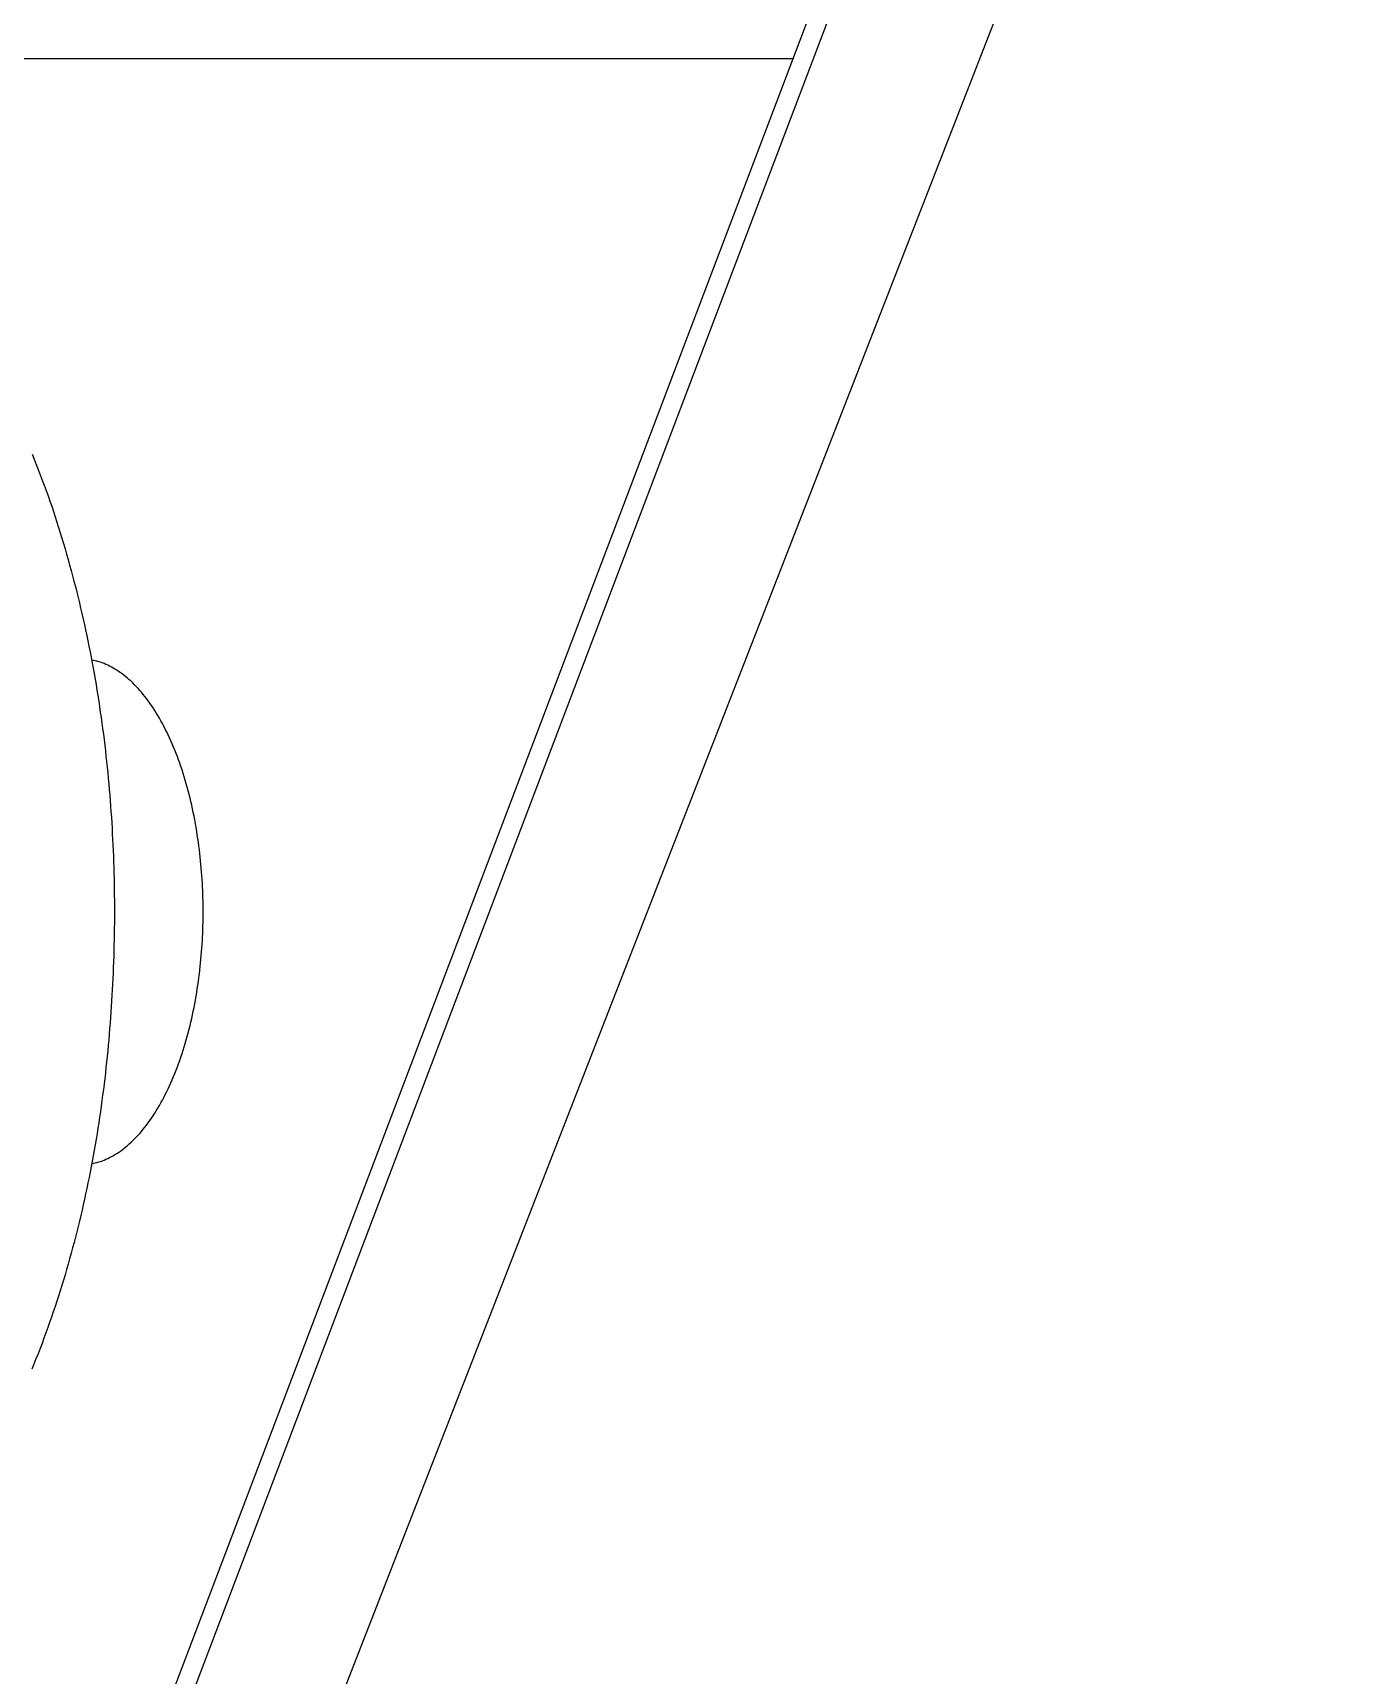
# Model space of a CAD drawing. Extents: x -11388 to 5235, y -758 to 9868.
# Drawn here: x -8208.8 to -7861.7, y 1358.2 to 1791.3 of the extents above; entities that cross this region are included whole.
import ezdxf

# ---------------------------------------------------------------- set-up
doc = ezdxf.new("R2010")
doc.units = 0
doc.header["$MEASUREMENT"] = 0
doc.layers.get('0').update_dxf_attribs({"linetype": 'CONTINUOUS'})
doc.layers.add('OUTLINE', color=2, linetype='CONTINUOUS')

msp = doc.modelspace()

# ---------------------------------------------------------------- linework, layer by layer
at = {"color": 7}
for points in [[(-8209.06, 1680.19, 0), (-8208.5, 1678.84, 0), (-8207.95, 1677.47, 0), (-8207.41, 1676.11, 0), (-8206.88, 1674.73, 0), (-8206.35, 1673.36, 0), (-8205.84, 1671.98, 0), (-8205.34, 1670.6, 0), (-8204.84, 1669.21, 0), (-8204.35, 1667.82, 0), (-8203.87, 1666.43, 0), (-8203.4, 1665.04, 0), (-8202.94, 1663.64, 0), (-8202.49, 1662.24, 0), (-8202.04, 1660.83, 0), (-8201.6, 1659.43, 0), (-8201.17, 1658.02, 0), (-8200.75, 1656.61, 0), (-8200.33, 1655.19, 0), (-8199.92, 1653.78, 0), (-8199.52, 1652.36, 0), (-8199.13, 1650.95, 0), (-8198.74, 1649.53, 0), (-8198.36, 1648.11, 0), (-8197.99, 1646.68, 0), (-8197.62, 1645.26, 0), (-8197.26, 1643.83, 0), (-8196.91, 1642.41, 0), (-8196.57, 1640.98, 0), (-8196.23, 1639.55, 0), (-8195.9, 1638.12, 0), (-8195.57, 1636.69, 0), (-8195.25, 1635.26, 0), (-8194.94, 1633.82, 0), (-8194.63, 1632.39, 0), (-8194.34, 1630.95, 0), (-8194.04, 1629.51, 0), (-8193.76, 1628.07, 0), (-8193.48, 1626.63, 0), (-8193.21, 1625.19, 0), (-8192.94, 1623.75, 0), (-8192.68, 1622.3, 0), (-8192.43, 1620.86, 0), (-8192.18, 1619.41, 0), (-8191.94, 1617.97, 0), (-8191.71, 1616.52, 0), (-8191.48, 1615.07, 0), (-8191.26, 1613.62, 0), (-8191.05, 1612.17, 0), (-8190.84, 1610.72, 0), (-8190.64, 1609.27, 0), (-8190.44, 1607.81, 0), (-8190.25, 1606.36, 0), (-8190.07, 1604.9, 0), (-8189.89, 1603.45, 0), (-8189.72, 1601.99, 0), (-8189.56, 1600.53, 0), (-8189.4, 1599.07, 0), (-8189.24, 1597.62, 0), (-8189.1, 1596.16, 0), (-8188.96, 1594.7, 0), (-8188.82, 1593.23, 0), (-8188.69, 1591.77, 0), (-8188.57, 1590.31, 0), (-8188.45, 1588.85, 0), (-8188.34, 1587.38, 0), (-8188.24, 1585.92, 0), (-8188.14, 1584.45, 0), (-8188.05, 1582.99, 0), (-8187.96, 1581.52, 0), (-8187.88, 1580.06, 0), (-8187.8, 1578.59, 0), (-8187.73, 1577.12, 0), (-8187.66, 1575.66, 0), (-8187.6, 1574.19, 0), (-8187.55, 1572.72, 0), (-8187.5, 1571.25, 0), (-8187.46, 1569.78, 0), (-8187.42, 1568.31, 0), (-8187.39, 1566.84, 0), (-8187.37, 1565.37, 0), (-8187.35, 1563.9, 0), (-8187.33, 1562.43, 0), (-8187.32, 1560.96, 0), (-8187.32, 1559.49, 0)], [(-8163.93, 1559.49, 0), (-8163.94, 1560.42, 0), (-8163.95, 1561.36, 0), (-8163.96, 1562.3, 0), (-8163.98, 1563.25, 0), (-8164.01, 1564.21, 0), (-8164.05, 1565.16, 0), (-8164.09, 1566.12, 0), (-8164.14, 1567.09, 0), (-8164.2, 1568.06, 0), (-8164.27, 1569.03, 0), (-8164.34, 1570, 0), (-8164.42, 1570.98, 0), (-8164.5, 1571.96, 0), (-8164.6, 1572.94, 0), (-8164.7, 1573.92, 0), (-8164.81, 1574.9, 0), (-8164.92, 1575.88, 0), (-8165.05, 1576.87, 0), (-8165.18, 1577.85, 0), (-8165.32, 1578.83, 0), (-8165.47, 1579.81, 0), (-8165.63, 1580.79, 0), (-8165.79, 1581.77, 0), (-8165.96, 1582.75, 0), (-8166.14, 1583.73, 0), (-8166.33, 1584.7, 0), (-8166.52, 1585.67, 0), (-8166.73, 1586.63, 0), (-8166.94, 1587.59, 0), (-8167.16, 1588.55, 0), (-8167.39, 1589.5, 0), (-8167.62, 1590.45, 0), (-8167.87, 1591.39, 0), (-8168.12, 1592.33, 0), (-8168.38, 1593.26, 0), (-8168.64, 1594.18, 0), (-8168.92, 1595.09, 0), (-8169.2, 1596, 0), (-8169.49, 1596.9, 0), (-8169.79, 1597.79, 0), (-8170.09, 1598.67, 0), (-8170.41, 1599.54, 0), (-8170.72, 1600.41, 0), (-8171.05, 1601.26, 0), (-8171.38, 1602.1, 0), (-8171.72, 1602.93, 0), (-8172.07, 1603.76, 0), (-8172.42, 1604.56, 0), (-8172.78, 1605.36, 0), (-8173.15, 1606.15, 0), (-8173.52, 1606.92, 0), (-8173.9, 1607.68, 0), (-8174.29, 1608.43, 0), (-8174.68, 1609.16, 0), (-8175.07, 1609.88, 0), (-8175.47, 1610.59, 0), (-8175.88, 1611.28, 0), (-8176.29, 1611.96, 0), (-8176.71, 1612.62, 0), (-8177.13, 1613.27, 0), (-8177.56, 1613.91, 0), (-8177.99, 1614.52, 0), (-8178.42, 1615.13, 0), (-8178.86, 1615.71, 0), (-8179.3, 1616.29, 0), (-8179.74, 1616.84, 0), (-8180.19, 1617.38, 0), (-8180.65, 1617.9, 0), (-8181.1, 1618.41, 0), (-8181.56, 1618.9, 0), (-8182.02, 1619.38, 0), (-8182.48, 1619.84, 0), (-8182.95, 1620.28, 0), (-8183.41, 1620.7, 0), (-8183.88, 1621.11, 0), (-8184.35, 1621.5, 0), (-8184.82, 1621.88, 0), (-8185.29, 1622.24, 0), (-8185.77, 1622.58, 0), (-8186.24, 1622.91, 0), (-8186.72, 1623.22, 0), (-8187.19, 1623.51, 0), (-8187.67, 1623.79, 0), (-8188.14, 1624.05, 0), (-8188.62, 1624.3, 0), (-8189.1, 1624.53, 0), (-8189.57, 1624.74, 0), (-8190.05, 1624.94, 0), (-8190.52, 1625.12, 0), (-8190.99, 1625.29, 0), (-8191.46, 1625.44, 0), (-8191.93, 1625.58, 0), (-8192.4, 1625.7, 0), (-8192.87, 1625.81, 0), (-8193.33, 1625.9, 0)], [(-8187.32, 1559.49, 0), (-8187.32, 1558.02, 0), (-8187.34, 1556.56, 0), (-8187.35, 1555.09, 0), (-8187.38, 1553.62, 0), (-8187.41, 1552.16, 0), (-8187.44, 1550.69, 0), (-8187.48, 1549.22, 0), (-8187.52, 1547.76, 0), (-8187.57, 1546.29, 0), (-8187.62, 1544.82, 0), (-8187.68, 1543.35, 0), (-8187.75, 1541.89, 0), (-8187.82, 1540.42, 0), (-8187.89, 1538.95, 0), (-8187.98, 1537.49, 0), (-8188.06, 1536.02, 0), (-8188.16, 1534.55, 0), (-8188.25, 1533.09, 0), (-8188.36, 1531.62, 0), (-8188.47, 1530.16, 0), (-8188.58, 1528.69, 0), (-8188.71, 1527.23, 0), (-8188.83, 1525.76, 0), (-8188.97, 1524.3, 0), (-8189.1, 1522.84, 0), (-8189.25, 1521.37, 0), (-8189.4, 1519.91, 0), (-8189.56, 1518.45, 0), (-8189.72, 1516.99, 0), (-8189.89, 1515.53, 0), (-8190.06, 1514.07, 0), (-8190.25, 1512.61, 0), (-8190.43, 1511.16, 0), (-8190.63, 1509.7, 0), (-8190.83, 1508.24, 0), (-8191.03, 1506.79, 0), (-8191.25, 1505.34, 0), (-8191.46, 1503.88, 0), (-8191.69, 1502.43, 0), (-8191.92, 1500.98, 0), (-8192.16, 1499.53, 0), (-8192.41, 1498.09, 0), (-8192.66, 1496.64, 0), (-8192.92, 1495.19, 0), (-8193.18, 1493.75, 0), (-8193.45, 1492.31, 0), (-8193.73, 1490.87, 0), (-8194.02, 1489.43, 0), (-8194.31, 1487.99, 0), (-8194.61, 1486.55, 0), (-8194.91, 1485.11, 0), (-8195.22, 1483.68, 0), (-8195.54, 1482.25, 0), (-8195.87, 1480.82, 0), (-8196.2, 1479.39, 0), (-8196.54, 1477.96, 0), (-8196.89, 1476.54, 0), (-8197.25, 1475.11, 0), (-8197.61, 1473.69, 0), (-8197.98, 1472.27, 0), (-8198.35, 1470.85, 0), (-8198.74, 1469.44, 0), (-8199.13, 1468.02, 0), (-8199.53, 1466.61, 0), (-8199.93, 1465.2, 0), (-8200.35, 1463.79, 0), (-8200.77, 1462.39, 0), (-8201.2, 1460.98, 0), (-8201.63, 1459.58, 0), (-8202.08, 1458.18, 0), (-8202.53, 1456.78, 0), (-8202.98, 1455.39, 0), (-8203.45, 1454, 0), (-8203.93, 1452.61, 0), (-8204.41, 1451.22, 0), (-8204.9, 1449.84, 0), (-8205.4, 1448.45, 0), (-8205.9, 1447.07, 0), (-8206.41, 1445.7, 0), (-8206.94, 1444.32, 0), (-8207.47, 1442.95, 0), (-8208.01, 1441.59, 0), (-8208.56, 1440.22, 0), (-8209.11, 1438.86, 0)], [(-8193.32, 1493.08, 0), (-8192.86, 1493.17, 0), (-8192.39, 1493.28, 0), (-8191.92, 1493.4, 0), (-8191.45, 1493.54, 0), (-8190.98, 1493.69, 0), (-8190.51, 1493.86, 0), (-8190.03, 1494.04, 0), (-8189.56, 1494.24, 0), (-8189.08, 1494.45, 0), (-8188.61, 1494.68, 0), (-8188.13, 1494.93, 0), (-8187.66, 1495.19, 0), (-8187.18, 1495.47, 0), (-8186.71, 1495.76, 0), (-8186.23, 1496.07, 0), (-8185.76, 1496.4, 0), (-8185.28, 1496.74, 0), (-8184.81, 1497.1, 0), (-8184.34, 1497.48, 0), (-8183.87, 1497.87, 0), (-8183.4, 1498.28, 0), (-8182.94, 1498.71, 0), (-8182.47, 1499.15, 0), (-8182.01, 1499.61, 0), (-8181.55, 1500.08, 0), (-8181.09, 1500.57, 0), (-8180.64, 1501.08, 0), (-8180.18, 1501.6, 0), (-8179.74, 1502.14, 0), (-8179.29, 1502.7, 0), (-8178.85, 1503.27, 0), (-8178.41, 1503.86, 0), (-8177.98, 1504.46, 0), (-8177.55, 1505.08, 0), (-8177.12, 1505.71, 0), (-8176.7, 1506.36, 0), (-8176.29, 1507.03, 0), (-8175.87, 1507.7, 0), (-8175.47, 1508.4, 0), (-8175.07, 1509.1, 0), (-8174.67, 1509.82, 0), (-8174.28, 1510.56, 0), (-8173.9, 1511.31, 0), (-8173.52, 1512.07, 0), (-8173.15, 1512.84, 0), (-8172.78, 1513.62, 0), (-8172.42, 1514.42, 0), (-8172.07, 1515.23, 0), (-8171.72, 1516.05, 0), (-8171.38, 1516.88, 0), (-8171.05, 1517.73, 0), (-8170.72, 1518.58, 0), (-8170.4, 1519.44, 0), (-8170.09, 1520.31, 0), (-8169.79, 1521.2, 0), (-8169.49, 1522.09, 0), (-8169.2, 1522.99, 0), (-8168.92, 1523.89, 0), (-8168.64, 1524.81, 0), (-8168.37, 1525.73, 0), (-8168.12, 1526.66, 0), (-8167.86, 1527.59, 0), (-8167.62, 1528.53, 0), (-8167.39, 1529.48, 0), (-8167.16, 1530.43, 0), (-8166.94, 1531.39, 0), (-8166.73, 1532.35, 0), (-8166.52, 1533.32, 0), (-8166.33, 1534.28, 0), (-8166.14, 1535.26, 0), (-8165.96, 1536.23, 0), (-8165.79, 1537.21, 0), (-8165.62, 1538.19, 0), (-8165.47, 1539.17, 0), (-8165.32, 1540.15, 0), (-8165.18, 1541.13, 0), (-8165.05, 1542.12, 0), (-8164.92, 1543.1, 0), (-8164.81, 1544.08, 0), (-8164.7, 1545.06, 0), (-8164.6, 1546.04, 0), (-8164.5, 1547.02, 0), (-8164.42, 1548, 0), (-8164.34, 1548.98, 0), (-8164.27, 1549.95, 0), (-8164.2, 1550.92, 0), (-8164.14, 1551.89, 0), (-8164.09, 1552.85, 0), (-8164.05, 1553.81, 0), (-8164.01, 1554.77, 0), (-8163.98, 1555.72, 0), (-8163.96, 1556.67, 0), (-8163.95, 1557.62, 0), (-8163.94, 1558.55, 0), (-8163.93, 1559.49, 0)]]:
    msp.add_polyline3d(points, dxfattribs=at)
at = {"layer": 'OUTLINE', "color": 7, "linetype": 'Continuous'}
for p, q in [((-7913.47, 2034.49), (-8205.78, 1264.82)), ((-7861.71, 2034.49), (-8161.71, 1264.82)), ((-7910.02, 2029.49), (-8198.54, 1269.82)), ((-8239.85, 1784.49), (-8008.42, 1784.49))]:
    msp.add_line(p, q, dxfattribs=at)

doc.saveas('drawing.dxf')
